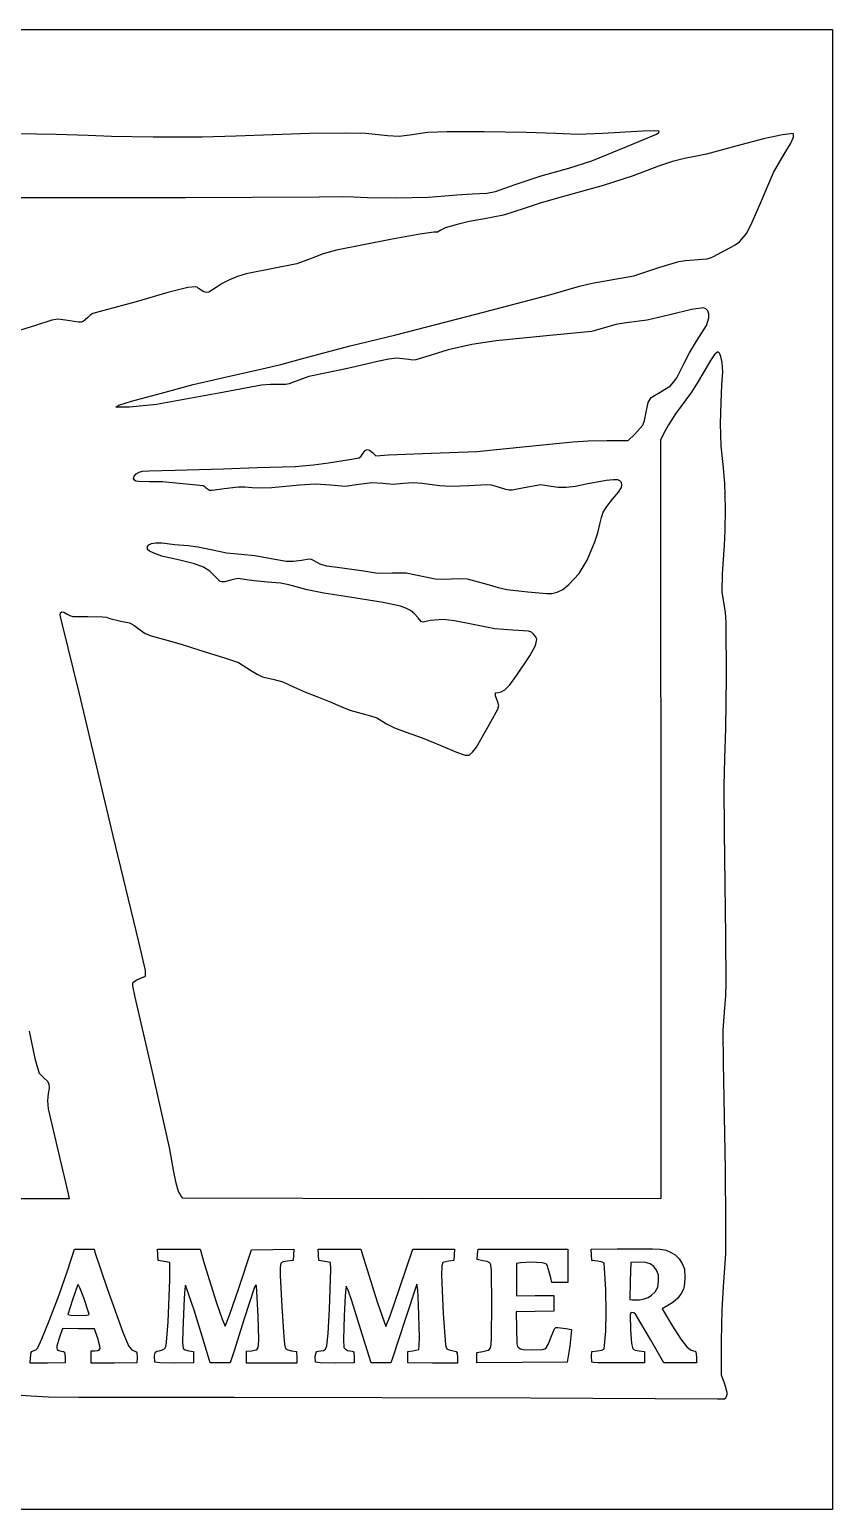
# Model space of a CAD drawing. Extents: x 218 to 585, y 525 to 891.
# Drawn here: x 386.3 to 584.6, y 525.2 to 890.8 of the extents above; entities that cross this region are included whole.
import ezdxf

# ---------------------------------------------------------------- set-up
doc = ezdxf.new("R2010")
doc.units = 0

msp = doc.modelspace()

# ---------------------------------------------------------------- linework, layer by layer
at = {"layer": 'Calque 1'}
for p, q in [((218.138, 890.805), (401.362, 890.805)), ((401.362, 890.805), (584.586, 890.805)), ((584.586, 890.805), (584.586, 707.978)), ((392.824469, 864.884892), (377.4175, 865.18698)), ((400.7008, 864.61075), (392.824469, 864.884892)), ((406.474261, 864.390027), (400.7008, 864.61075)), ((416.8254, 864.21636), (406.474261, 864.390027)), ((428.998296, 864.191342), (416.8254, 864.21636)), ((437.1983, 864.48434), (428.998296, 864.191342)), ((455.4696, 865.13859), (437.1983, 864.48434)), ((464.41383, 865.249944), (455.4696, 865.13859)), ((469.3602, 865.15129), (464.41383, 865.249944)), ((474.67319, 864.59404), (469.3602, 865.15129)), ((477.552055, 864.404387), (474.67319, 864.59404)), ((480.22944, 864.7261), (477.552055, 864.404387)), ((484.57374, 865.39503), (480.22944, 864.7261)), ((489.402382, 865.530074), (484.57374, 865.39503)), ((498.59664, 865.55558), (489.402382, 865.530074)), ((508.916329, 865.414344), (498.59664, 865.55558)), ((516.26304, 865.14008), (508.916329, 865.414344)), ((521.77624, 864.909307), (516.26304, 865.14008)), ((527.77244, 865.10458), (521.77624, 864.909307)), ((537.73871, 865.68624), (527.77244, 865.10458)), ((533.79182, 861.89785), (541.16441, 864.99259)), ((540.594181, 865.80564), (537.73871, 865.68624)), ((541.80401, 865.69524), (540.594181, 865.80564)), ((541.16441, 864.99259), (541.744261, 865.392796)), ((541.744261, 865.392796), (541.80401, 865.69524)), ((567.58893, 863.85122), (560.70976, 861.98938)), ((572.28264, 864.76693), (567.58893, 863.85122)), ((574.89693, 865.13622), (572.28264, 864.76693)), ((574.263605, 862.615774), (574.97873, 864.20883)), ((575.017105, 864.865759), (574.89693, 865.13622)), ((574.97873, 864.20883), (575.017105, 864.865759)), ((525.1873, 858.40874), (533.79182, 861.89785)), ((553.49722, 860.02309), (548.07326, 858.92132)), ((560.70976, 861.98938), (553.49722, 860.02309)), ((570.0193, 855.48367), (572.71151, 860.04165)), ((572.71151, 860.04165), (574.263605, 862.615774)), ((512.67809, 854.66109), (519.49876, 856.56346)), ((519.49876, 856.56346), (525.1873, 858.40874)), ((541.59097, 857.02197), (535.37326, 854.65231)), ((545.079825, 858.241008), (541.59097, 857.02197)), ((548.07326, 858.92132), (545.079825, 858.241008)), ((501.3748, 850.81001), (506.1958, 852.54784)), ((506.1958, 852.54784), (512.67809, 854.66109)), ((527.96493, 852.31707), (517.57143, 849.41614)), ((535.37326, 854.65231), (527.96493, 852.31707)), ((566.81789, 847.95059), (570.0193, 855.48367)), ((355.82013, 849.28269), (424.764417, 849.35575)), ((424.764417, 849.35575), (457.83613, 849.50783)), ((457.83613, 849.50783), (463.594639, 849.59211)), ((463.594639, 849.59211), (466.3028, 849.46303)), ((466.3028, 849.46303), (469.718308, 849.295949)), ((469.718308, 849.295949), (476.7686, 849.25468)), ((476.7686, 849.25468), (484.744221, 849.378559)), ((484.744221, 849.378559), (488.8071, 849.70322)), ((488.8071, 849.70322), (491.825826, 850.013474)), ((491.825826, 850.013474), (495.55397, 850.1919)), ((495.55397, 850.1919), (499.256895, 850.366446)), ((499.256895, 850.366446), (501.3748, 850.81001)), ((517.57143, 849.41614), (512.621825, 847.988355)), ((503.35868, 844.92312), (498.1993, 843.98903)), ((508.44331, 846.63698), (503.35868, 844.92312)), ((512.621825, 847.988355), (508.44331, 846.63698)), ((564.737805, 843.2127), (566.81789, 847.95059)), ((487.8347, 841.23664), (487.047421, 840.776491)), ((488.92664, 841.85763), (487.8347, 841.23664)), ((491.88291, 842.66474), (488.92664, 841.85763)), ((494.815899, 843.386675), (491.88291, 842.66474)), ((498.1993, 843.98903), (494.815899, 843.386675)), ((563.42305, 840.54226), (564.737805, 843.2127)), ((475.44516, 838.97398), (462.11236, 836.31901)), ((482.631059, 840.252579), (475.44516, 838.97398)), ((486.16076, 840.72216), (482.631059, 840.252579)), ((487.047421, 840.776491), (486.16076, 840.72216)), ((559.45033, 836.98422), (560.586779, 837.584153)), ((560.586779, 837.584153), (561.64714, 838.39059)), ((561.64714, 838.39059), (563.42305, 840.54226)), ((456.02695, 834.35188), (452.2923, 832.9035)), ((458.823032, 835.425764), (456.02695, 834.35188)), ((462.11236, 836.31901), (458.823032, 835.425764)), ((546.666182, 833.507818), (548.336681, 833.768498)), ((548.336681, 833.768498), (550.46127, 833.91512)), ((550.46127, 833.91512), (553.579694, 834.190568)), ((553.579694, 834.190568), (554.479814, 834.40393)), ((554.479814, 834.40393), (555.21785, 834.71431)), ((555.21785, 834.71431), (557.32774, 835.9233)), ((557.32774, 835.9233), (559.45033, 836.98422)), ((439.72656, 830.44607), (437.65404, 829.798006)), ((446.47147, 831.80385), (439.72656, 830.44607)), ((452.2923, 832.9035), (446.47147, 831.80385)), ((535.50554, 829.98516), (541.72325, 831.99185)), ((541.72325, 831.99185), (546.666182, 833.507818)), ((425.36784, 827.0645), (420.41184, 825.86097)), ((427.211367, 827.280578), (425.36784, 827.0645)), ((427.633328, 827.15324), (427.211367, 827.280578)), ((428.01367, 826.84477), (427.633328, 827.15324)), ((429.33924, 826.00767), (428.01367, 826.84477)), ((432.3359, 827.07496), (430.52986, 825.89688)), ((433.860505, 828.058088), (432.3359, 827.07496)), ((435.64332, 828.99773), (433.860505, 828.058088)), ((437.65404, 829.798006), (435.64332, 828.99773)), ((514.9924, 825.33714), (522.14408, 827.44784)), ((522.14408, 827.44784), (525.209116, 828.159825)), ((525.209116, 828.159825), (529.42013, 828.91594)), ((529.42013, 828.91594), (535.50554, 829.98516)), ((412.57247, 823.49692), (404.63497, 821.35708)), ((420.41184, 825.86097), (412.57247, 823.49692)), ((429.988167, 825.861791), (429.33924, 826.00767)), ((430.52986, 825.89688), (429.988167, 825.861791)), ((496.4716, 820.4539), (514.9924, 825.33714)), ((393.204337, 819.215004), (391.79166, 818.98627)), ((395.09895, 818.96517), (393.204337, 819.215004)), ((400.58636, 819.60623), (399.519694, 818.674678)), ((401.233922, 820.242385), (400.58636, 819.60623)), ((401.907191, 820.65225), (401.233922, 820.242385)), ((404.63497, 821.35708), (401.907191, 820.65225)), ((476.7681, 815.40715), (496.4716, 820.4539)), ((544.39079, 820.3139), (538.81147, 819.00772)), ((549.78327, 821.6085), (544.39079, 820.3139)), ((552.73064, 822.01425), (549.78327, 821.6085)), ((553.300451, 821.830694), (552.73064, 822.01425)), ((553.78747, 821.34863), (553.300451, 821.830694)), ((553.45039, 817.68699), (554.0506, 819.60107)), ((554.085602, 820.588693), (553.78747, 821.34863)), ((554.0506, 819.60107), (554.085602, 820.588693)), ((387.7358, 817.66482), (382.9733, 816.20492)), ((391.79166, 818.98627), (387.7358, 817.66482)), ((398.3374, 818.53673), (395.09895, 818.96517)), ((399.020969, 818.54358), (398.3374, 818.53673)), ((399.519694, 818.674678), (399.020969, 818.54358)), ((525.05314, 816.23487), (513.97334, 815.13533)), ((528.85927, 817.29335), (525.05314, 816.23487)), ((531.096992, 817.93044), (528.85927, 817.29335)), ((533.62177, 818.3245), (531.096992, 817.93044)), ((538.81147, 819.00772), (533.62177, 818.3245)), ((550.99572, 813.80533), (553.45039, 817.68699)), ((453.9712, 809.6208), (465.4806, 812.63333)), ((465.4806, 812.63333), (476.7681, 815.40715)), ((495.55212, 813.00367), (489.67781, 811.68339)), ((501.53794, 813.93549), (495.55212, 813.00367)), ((513.97334, 815.13533), (501.53794, 813.93549)), ((549.272059, 810.954105), (550.99572, 813.80533)), ((448.350806, 808.080854), (453.9712, 809.6208)), ((472.23224, 808.80032), (465.52315, 807.22886)), ((475.025511, 809.350143), (472.23224, 808.80032)), ((476.96424, 809.57883), (475.025511, 809.350143)), ((479.91119, 809.29074), (476.96424, 809.57883)), ((480.873409, 809.150009), (479.91119, 809.29074)), ((481.666732, 809.177325), (480.873409, 809.150009)), ((484.12156, 809.95203), (481.666732, 809.177325)), ((489.67781, 811.68339), (484.12156, 809.95203)), ((546.17684, 804.75086), (547.97508, 808.38137)), ((547.97508, 808.38137), (549.272059, 810.954105)), ((554.466019, 809.079344), (553.10774, 806.69135)), ((555.49243, 810.51468), (554.466019, 809.079344)), ((556.212002, 811.074737), (555.49243, 810.51468)), ((556.437481, 811.063837), (556.212002, 811.074737)), ((556.66411, 810.88787), (556.437481, 811.063837)), ((557.022477, 810.042203), (556.66411, 810.88787)), ((557.34819, 808.54789), (557.022477, 810.042203)), ((557.514871, 806.245696), (557.34819, 808.54789)), ((426.62947, 803.09025), (434.56697, 804.94493)), ((434.56697, 804.94493), (443.6951, 806.95151)), ((443.6951, 806.95151), (448.350806, 808.080854)), ((455.21733, 805.05607), (451.42711, 803.7259)), ((459.70232, 806.01194), (455.21733, 805.05607)), ((465.52315, 807.22886), (459.70232, 806.01194)), ((545.371105, 803.664194), (546.17684, 804.75086)), ((553.10774, 806.69135), (551.461236, 803.826214)), ((557.30809, 802.99164), (557.514871, 806.245696)), ((411.41593, 798.99126), (418.82426, 800.99171)), ((432.97944, 800.99231), (417.63364, 798.18584)), ((418.82426, 800.99171), (426.62947, 803.09025)), ((443.578916, 802.915475), (432.97944, 800.99231)), ((445.754275, 803.145352), (443.578916, 802.915475)), ((447.31314, 803.10341), (445.754275, 803.145352)), ((449.538972, 803.069445), (447.31314, 803.10341)), ((450.364179, 803.286999), (449.538972, 803.069445)), ((451.42711, 803.7259), (450.364179, 803.286999)), ((539.82207, 799.8841), (542.0119, 801.25647)), ((542.0119, 801.25647), (544.56444, 802.81545)), ((544.56444, 802.81545), (545.371105, 803.664194)), ((549.74187, 801.2437), (545.8649, 795.82956)), ((551.461236, 803.826214), (549.74187, 801.2437)), ((557.068554, 798.700394), (557.30809, 802.99164)), ((407.57947, 797.49226), (408.30708, 798.03146)), ((410.95291, 797.49626), (407.57947, 797.49226)), ((408.30708, 798.03146), (411.41593, 798.99126)), ((417.63364, 798.18584), (410.95291, 797.49626)), ((538.51731, 795.84844), (539.0865, 798.62608)), ((539.0865, 798.62608), (539.82207, 799.8841)), ((556.97331, 793.43849), (557.068554, 798.700394)), ((537.73962, 793.0242), (538.174102, 794.188734)), ((538.174102, 794.188734), (538.51731, 795.84844)), ((545.8649, 795.82956), (544.136981, 793.179502)), ((534.12028, 789.23646), (535.68021, 790.72436)), ((535.68021, 790.72436), (537.73962, 793.0242)), ((542.93956, 791.06706), (542.11994, 789.33745)), ((544.136981, 793.179502), (542.93956, 791.06706)), ((557.09917, 787.86169), (556.97331, 793.43849)), ((468.139519, 785.428201), (468.65779, 786.15638)), ((468.65779, 786.15638), (469.181446, 786.815225)), ((469.181446, 786.815225), (469.66755, 787.08926)), ((469.66755, 787.08926), (470.240327, 786.848535)), ((470.240327, 786.848535), (470.97239, 786.26977)), ((470.97239, 786.26977), (471.81788, 785.45029)), ((474.95373, 785.73045), (485.49793, 786.16607)), ((485.49793, 786.16607), (496.74273, 786.58389)), ((496.74273, 786.58389), (508.91353, 787.74964)), ((508.91353, 787.74964), (520.42293, 788.97625)), ((520.42293, 788.97625), (524.210742, 789.195268)), ((524.210742, 789.195268), (528.85912, 789.26796)), ((528.85912, 789.26796), (534.12028, 789.23646)), ((542.11994, 789.33745), (542.12, 772.537)), ((557.56037, 783.35379), (557.09917, 787.86169)), ((434.16875, 782.3035), (442.50313, 782.58725)), ((442.50313, 782.58725), (451.89584, 782.8663)), ((451.89584, 782.8663), (456.434437, 783.231829)), ((456.434437, 783.231829), (460.09792, 783.76448)), ((460.09792, 783.76448), (465.24916, 784.57095)), ((465.24916, 784.57095), (467.66639, 784.98749)), ((467.66639, 784.98749), (468.139519, 785.428201)), ((471.81788, 785.45029), (474.95373, 785.73045)), ((558.029619, 778.69799), (557.56037, 783.35379)), ((411.903462, 779.914683), (412.07156, 780.4662)), ((412.18391, 779.45972), (411.903462, 779.914683)), ((412.07156, 780.4662), (412.576904, 780.998181)), ((412.527171, 779.248282), (412.18391, 779.45972)), ((413.140226, 779.12789), (412.527171, 779.248282)), ((412.576904, 780.998181), (413.35416, 781.45931)), ((415.82329, 779.0954), (413.140226, 779.12789)), ((413.35416, 781.45931), (414.171848, 781.667559)), ((414.171848, 781.667559), (415.685255, 781.805081)), ((415.685255, 781.805081), (422.26255, 781.94827)), ((419.072829, 779.02022), (415.82329, 779.0954)), ((422.37039, 778.75559), (419.072829, 779.02022)), ((422.26255, 781.94827), (434.16875, 782.3035)), ((481.0733, 778.852968), (478.65229, 778.64081)), ((483.20274, 778.67031), (481.0733, 778.852968)), ((528.73263, 779.41611), (523.73026, 778.44975)), ((530.483386, 779.583761), (528.73263, 779.41611)), ((531.56926, 779.56374), (530.483386, 779.583761)), ((532.081734, 779.305749), (531.56926, 779.56374)), ((532.45392, 778.90132), (532.081734, 779.305749)), ((532.594777, 778.341468), (532.45392, 778.90132)), ((427.51189, 778.2625), (422.37039, 778.75559)), ((429.122421, 778.058698), (427.51189, 778.2625)), ((429.580271, 777.826183), (429.122421, 778.058698)), ((429.99268, 777.44526), (429.580271, 777.826183)), ((430.668396, 776.904604), (429.99268, 777.44526)), ((431.35792, 776.90265), (430.668396, 776.904604)), ((434.3011, 777.31121), (431.35792, 776.90265)), ((437.87297, 777.70526), (434.3011, 777.31121)), ((439.40272, 777.74721), (437.87297, 777.70526)), ((441.22293, 777.61426), (439.40272, 777.74721)), ((443.48242, 777.488216), (441.22293, 777.61426)), ((446.11772, 777.57476), (443.48242, 777.488216)), ((452.9516, 778.21513), (446.11772, 777.57476)), ((456.871502, 778.505176), (452.9516, 778.21513)), ((460.58859, 778.21488), (456.871502, 778.505176)), ((464.215434, 777.926523), (460.58859, 778.21488)), ((467.60266, 778.36913), (464.215434, 777.926523)), ((470.827114, 778.803039), (467.60266, 778.36913)), ((473.53919, 778.62041), (470.827114, 778.803039)), ((476.117959, 778.427615), (473.53919, 778.62041)), ((478.65229, 778.64081), (476.117959, 778.427615)), ((487.49695, 778.04435), (483.20274, 778.67031)), ((490.328305, 777.871083), (487.49695, 778.04435)), ((494.77453, 778.08525), (490.328305, 777.871083)), ((499.237691, 778.310385), (494.77453, 778.08525)), ((500.316186, 778.217196), (499.237691, 778.310385)), ((501.24221, 777.97647), (500.316186, 778.217196)), ((503.93821, 777.16258), (501.24221, 777.97647)), ((504.702204, 776.989403), (503.93821, 777.16258)), ((505.490187, 776.981141), (504.702204, 776.989403)), ((508.43613, 777.57974), (505.490187, 776.981141)), ((512.57958, 778.35479), (508.43613, 777.57974)), ((515.09312, 777.93216), (512.57958, 778.35479)), ((516.834856, 777.63993), (515.09312, 777.93216)), ((518.83547, 777.64554), (516.834856, 777.63993)), ((521.14644, 777.93918), (518.83547, 777.64554)), ((523.73026, 778.44975), (521.14644, 777.93918)), ((530.3028, 774.81165), (531.709215, 776.535916)), ((531.709215, 776.535916), (532.45392, 777.67324)), ((532.45392, 777.67324), (532.594777, 778.341468)), ((558.17648, 772.50589), (558.029619, 778.69799)), ((527.509605, 770.264213), (527.94081, 771.59639)), ((527.94081, 771.59639), (528.83445, 772.983494)), ((528.83445, 772.983494), (530.3028, 774.81165)), ((542.12, 772.537), (542.2079, 678.9183)), ((558.114284, 767.006393), (558.17648, 772.50589)), ((526.670353, 766.483693), (527.15307, 768.56809)), ((527.15307, 768.56809), (527.509605, 770.264213)), ((523.97974, 759.74098), (525.9358, 764.21799)), ((525.9358, 764.21799), (526.670353, 766.483693)), ((557.89737, 763.40825), (558.114284, 767.006393)), ((415.41186, 762.37509), (415.41195, 763.12018)), ((415.876415, 761.958855), (415.41186, 762.37509)), ((415.41195, 763.12018), (415.744204, 763.479161)), ((415.744204, 763.479161), (416.34228, 763.81895)), ((416.79262, 761.48112), (415.876415, 761.958855)), ((416.34228, 763.81895), (417.375341, 764.019326)), ((418.96701, 760.66078), (416.79262, 761.48112)), ((417.375341, 764.019326), (418.90296, 763.9666)), ((418.90296, 763.9666), (422.13151, 763.55173)), ((423.7109, 759.58329), (418.96701, 760.66078)), ((422.13151, 763.55173), (425.45269, 763.29601)), ((425.45269, 763.29601), (427.822293, 763.035203)), ((427.822293, 763.035203), (431.14123, 762.31919)), ((431.14123, 762.31919), (434.909633, 761.523394)), ((434.909633, 761.523394), (438.53567, 761.1526)), ((438.53567, 761.1526), (441.92557, 760.817926)), ((441.92557, 760.817926), (445.01796, 760.27794)), ((557.42233, 756.2645), (557.89737, 763.40825)), ((426.971654, 758.793418), (423.7109, 759.58329)), ((429.18888, 757.98217), (426.971654, 758.793418)), ((430.758285, 757.003215), (429.18888, 757.98217)), ((432.1179, 755.69987), (430.758285, 757.003215)), ((445.01796, 760.27794), (449.64817, 759.44024)), ((449.64817, 759.44024), (451.451714, 759.41513)), ((451.451714, 759.41513), (453.43078, 759.69815)), ((453.43078, 759.69815), (455.311274, 759.996219)), ((455.311274, 759.996219), (455.823454, 759.915122)), ((455.823454, 759.915122), (456.3412, 759.67865)), ((456.3412, 759.67865), (458.11484, 758.75083)), ((458.11484, 758.75083), (459.611759, 758.324285)), ((459.611759, 758.324285), (462.21588, 757.99821)), ((462.21588, 757.99821), (468.83046, 757.04646)), ((468.83046, 757.04646), (472.291824, 756.509208)), ((522.00658, 756.39054), (523.97974, 759.74098)), ((433.347766, 754.465336), (432.1179, 755.69987)), ((433.815777, 754.325476), (433.347766, 754.465336)), ((434.43463, 754.36001), (433.815777, 754.325476)), ((436.5746, 754.89353), (434.43463, 754.36001)), ((437.756908, 755.174595), (436.5746, 754.89353)), ((439.35272, 754.91143), (437.756908, 755.174595)), ((441.716688, 754.56684), (439.35272, 754.91143)), ((445.01796, 754.29398), (441.716688, 754.56684)), ((448.266923, 754.013219), (445.01796, 754.29398)), ((450.30963, 753.63363), (448.266923, 754.013219)), ((454.80755, 752.41145), (450.30963, 753.63363)), ((472.291824, 756.509208), (475.84192, 756.54329)), ((475.84192, 756.54329), (479.277055, 756.585666)), ((479.277055, 756.585666), (482.09416, 756.03177)), ((482.09416, 756.03177), (486.47103, 755.1057)), ((486.47103, 755.1057), (488.320217, 754.997673)), ((488.320217, 754.997673), (490.40525, 755.0939)), ((490.40525, 755.0939), (492.501974, 755.19015)), ((492.501974, 755.19015), (494.34942, 755.0527)), ((494.34942, 755.0527), (499.24421, 753.75152)), ((499.24421, 753.75152), (502.001159, 752.9448)), ((517.992217, 752.470538), (519.50542, 753.66859)), ((519.50542, 753.66859), (522.00658, 756.39054)), ((557.38447, 751.839458), (557.42233, 756.2645)), ((458.913009, 751.584911), (454.80755, 752.41145)), ((464.32508, 750.69808), (458.913009, 751.584911)), ((473.58549, 749.24442), (464.32508, 750.69808)), ((502.001159, 752.9448), (504.15234, 752.45371)), ((504.15234, 752.45371), (509.31171, 751.87263)), ((509.31171, 751.87263), (513.99738, 751.43935)), ((513.99738, 751.43935), (515.270365, 751.473289)), ((515.270365, 751.473289), (516.58937, 751.76786)), ((516.58937, 751.76786), (517.992217, 752.470538)), ((557.82754, 748.75318), (557.38447, 751.839458)), ((393.82452, 746.11664), (393.928853, 746.651499)), ((394.36901, 743.69756), (393.82452, 746.11664)), ((393.928853, 746.651499), (394.18464, 746.95544)), ((394.18464, 746.95544), (394.73108, 746.847826)), ((394.73108, 746.847826), (395.53438, 746.39324)), ((395.53438, 746.39324), (396.169999, 745.991384)), ((396.169999, 745.991384), (396.920002, 745.790701)), ((477.92389, 748.30917), (473.58549, 749.24442)), ((479.22122, 747.833004), (477.92389, 748.30917)), ((480.34557, 747.26581), (479.22122, 747.833004)), ((481.30716, 746.465051), (480.34557, 747.26581)), ((482.21316, 745.42733), (481.30716, 746.465051)), ((558.142606, 746.880452), (557.82754, 748.75318)), ((558.310354, 744.226505), (558.142606, 746.880452)), ((398.48098, 727.02886), (394.36901, 743.69756)), ((396.920002, 745.790701), (400.61945, 745.76267)), ((400.61945, 745.76267), (404.235061, 745.729914)), ((404.235061, 745.729914), (405.23477, 745.583943)), ((405.23477, 745.583943), (406.09313, 745.31942)), ((406.09313, 745.31942), (408.78047, 744.62675)), ((408.78047, 744.62675), (410.96581, 744.18052)), ((410.96581, 744.18052), (412.013509, 743.613882)), ((412.013509, 743.613882), (413.30678, 742.62783)), ((413.30678, 742.62783), (414.780499, 741.543267)), ((482.964308, 744.561816), (482.21316, 745.42733)), ((483.49566, 744.34638), (482.964308, 744.561816)), ((485.23463, 744.76393), (483.49566, 744.34638)), ((488.4594, 745.04774), (485.23463, 744.76393)), ((491.258998, 744.734869), (488.4594, 745.04774)), ((495.86773, 743.80807), (491.258998, 744.734869)), ((501.16545, 742.75794), (495.86773, 743.80807)), ((505.66676, 742.39949), (501.16545, 742.75794)), ((509.516729, 742.147589), (505.66676, 742.39949)), ((558.38417, 730.76148), (558.310354, 744.226505)), ((414.780499, 741.543267), (416.27041, 741.03994)), ((416.27041, 741.03994), (420.48183, 739.83593)), ((420.48183, 739.83593), (423.69111, 738.93506)), ((423.69111, 738.93506), (428.33188, 737.48177)), ((510.228771, 741.900121), (509.516729, 742.147589)), ((509.81434, 736.02464), (511.25553, 738.64381)), ((510.75999, 741.45525), (510.228771, 741.900121)), ((511.325469, 740.745311), (510.75999, 741.45525)), ((511.25553, 738.64381), (511.56067, 740.11566)), ((511.56067, 740.11566), (511.325469, 740.745311)), ((428.33188, 737.48177), (434.62467, 735.48073)), ((434.62467, 735.48073), (437.85129, 734.38254)), ((506.59341, 731.26214), (509.81434, 736.02464)), ((437.85129, 734.38254), (440.86221, 732.53136)), ((440.86221, 732.53136), (442.513136, 731.511054)), ((442.513136, 731.511054), (443.77269, 730.88455)), ((443.77269, 730.88455), (446.66206, 730.21658)), ((446.66206, 730.21658), (448.787442, 729.630855)), ((448.787442, 729.630855), (451.42449, 728.42269)), ((451.42449, 728.42269), (454.412931, 727.056322)), ((503.62987, 727.62412), (504.862857, 728.938354)), ((504.862857, 728.938354), (506.59341, 731.26214)), ((558.288971, 718.22245), (558.38417, 730.76148)), ((406.91674, 691.57466), (398.48098, 727.02886)), ((454.412931, 727.056322), (457.59029, 725.83826)), ((457.59029, 725.83826), (460.549733, 724.730521)), ((460.549733, 724.730521), (463.01425, 723.62939)), ((501.338074, 726.905122), (501.97553, 727.02881)), ((501.38506, 726.16891), (501.338074, 726.905122)), ((501.94024, 724.58488), (501.38506, 726.16891)), ((502.175106, 723.82057), (501.94024, 724.58488)), ((501.97553, 727.02881), (502.781437, 727.203682)), ((502.781437, 727.203682), (503.62987, 727.62412)), ((463.01425, 723.62939), (465.331468, 722.640169)), ((465.331468, 722.640169), (468.09081, 721.882)), ((468.09081, 721.882), (470.479487, 721.27152)), ((470.479487, 721.27152), (472.05956, 720.71789)), ((472.05956, 720.71789), (474.47104, 719.25682)), ((500.22785, 719.79604), (501.91234, 722.90836)), ((501.91234, 722.90836), (502.175106, 723.82057)), ((474.47104, 719.25682), (476.409169, 718.274292)), ((476.409169, 718.274292), (479.31503, 717.22869)), ((479.31503, 717.22869), (483.233876, 715.800891)), ((497.72608, 715.38714), (500.22785, 719.79604)), ((558.03379, 710.62388), (558.288971, 718.22245)), ((483.233876, 715.800891), (487.82968, 713.88497)), ((487.82968, 713.88497), (491.702972, 712.246895)), ((495.68635, 712.24547), (496.625639, 713.536577)), ((496.625639, 713.536577), (497.72608, 715.38714)), ((491.702972, 712.246895), (493.8847, 711.4871)), ((493.8847, 711.4871), (494.835531, 711.529689)), ((494.835531, 711.529689), (495.68635, 712.24547)), ((557.810282, 703.93218), (558.03379, 710.62388)), ((584.586, 707.978), (584.586, 525.151)), ((557.89255, 692.63218), (557.810282, 703.93218)), ((413.2276, 665.38086), (406.91674, 691.57466)), ((558.28088, 666.70298), (557.89255, 692.63218)), ((542.2079, 678.9183), (542.1767, 601.9816)), ((558.355657, 655.241814), (558.28088, 666.70298)), ((414.85795, 658.28561), (413.2276, 665.38086)), ((414.925464, 657.073553), (414.85795, 658.28561)), ((411.747731, 655.052279), (411.86515, 655.40244)), ((411.7628, 654.53294), (411.747731, 655.052279)), ((412.34759, 651.75482), (411.7628, 654.53294)), ((411.86515, 655.40244), (412.791, 656.01979)), ((412.791, 656.01979), (414.4719, 656.72974)), ((414.4719, 656.72974), (414.777601, 656.84867)), ((414.777601, 656.84867), (414.925464, 657.073553)), ((558.238046, 652.04237), (558.355657, 655.241814)), ((416.53884, 633.63082), (412.34759, 651.75482)), ((557.99407, 649.11818), (558.238046, 652.04237)), ((557.638446, 643.604139), (557.99407, 649.11818)), ((557.68552, 635.49218), (557.638446, 643.604139)), ((386.13192, 643.32842), (387.58139, 636.55732)), ((387.58139, 636.55732), (388.181459, 634.245505)), ((388.181459, 634.245505), (388.65843, 632.93692)), ((388.65843, 632.93692), (389.95349, 631.65191)), ((420.78401, 614.58082), (416.53884, 633.63082)), ((558.14047, 609.15618), (557.68552, 635.49218)), ((389.95349, 631.65191), (390.644962, 630.957686)), ((390.644962, 630.957686), (391.03552, 630.25873)), ((391.062162, 629.270546), (390.87876, 627.88094)), ((391.03552, 630.25873), (391.062162, 629.270546)), ((390.87876, 627.88094), (390.678529, 626.13331)), ((390.678529, 626.13331), (390.88776, 624.16326)), ((390.88776, 624.16326), (393.42558, 613.25756)), ((421.86824, 608.52855), (420.78401, 614.58082)), ((393.42558, 613.25756), (395.80981, 603.13726)), ((422.440687, 605.733069), (421.86824, 608.52855)), ((558.297532, 595.851759), (558.14047, 609.15618)), ((423.08584, 603.71734), (422.440687, 605.733069)), ((423.684212, 602.589129), (423.08584, 603.71734)), ((394.97583, 601.87048), (327.56513, 601.87064)), ((395.99806, 601.88048), (394.97583, 601.87048)), ((395.80981, 603.13726), (395.99806, 601.88048)), ((424.1542, 602.03502), (423.684212, 602.589129)), ((483.2952, 601.87613), (424.1542, 602.03502)), ((542.1767, 601.9816), (483.2952, 601.87613)), ((558.26807, 588.38638), (558.297532, 595.851759)), ((395.58418, 584.08475), (397.39294, 589.44034)), ((397.39294, 589.44034), (399.80726, 589.44334)), ((399.80726, 589.44334), (402.22158, 589.44634)), ((402.22158, 589.44634), (402.37334, 588.68757)), ((417.87044, 589.44481), (423.116, 589.445)), ((417.95044, 588.06882), (417.87044, 589.44481)), ((423.116, 589.445), (428.361, 589.445)), ((428.361, 589.445), (429.39011, 585.93927)), ((437.9406, 579.85385), (441.09335, 589.31271)), ((441.09335, 589.31271), (446.31104, 589.38451)), ((446.31104, 589.38451), (451.52874, 589.45631)), ((451.52874, 589.45631), (451.44854, 588.06161)), ((457.55797, 589.44476), (462.823, 589.445)), ((457.63797, 588.06877), (457.55797, 589.44476)), ((462.823, 589.445), (468.088, 589.445)), ((468.088, 589.445), (469.21366, 585.67469)), ((477.68239, 579.7744), (480.92493, 589.445)), ((480.92493, 589.445), (486.071, 589.445)), ((486.071, 589.445), (491.216, 589.445)), ((491.216, 589.445), (491.136, 588.05594)), ((496.88648, 588.22983), (497.06868, 589.44471)), ((497.06868, 589.44471), (508.152, 589.445)), ((508.152, 589.445), (519.234, 589.445)), ((519.234, 589.445), (519.234, 585.344)), ((525.02512, 589.44475), (531.45508, 589.51085)), ((525.10512, 588.05569), (525.02512, 589.44475)), ((531.45508, 589.51085), (540.13402, 589.54925)), ((540.13402, 589.54925), (542.049402, 589.438527)), ((542.049402, 589.438527), (543.49635, 589.21133)), ((543.49635, 589.21133), (544.611981, 588.741089)), ((544.611981, 588.741089), (545.73083, 588.04602)), ((402.37334, 588.68757), (405.42532, 579.75788)), ((418.03044, 586.69285), (417.95044, 588.06882)), ((419.48565, 586.41517), (418.03044, 586.69285)), ((420.94086, 586.13752), (419.48565, 586.41517)), ((420.88106, 581.90419), (420.94086, 586.13752)), ((429.39011, 585.93927), (432.36985, 576.41427)), ((448.30695, 585.9967), (448.166931, 584.959804)), ((448.886959, 586.314629), (448.30695, 585.9967)), ((449.96421, 586.52587), (448.886959, 586.314629)), ((451.36834, 586.66692), (449.96421, 586.52587)), ((451.44854, 588.06161), (451.36834, 586.66692)), ((457.71797, 586.6928), (457.63797, 588.06877)), ((459.17318, 586.41512), (457.71797, 586.6928)), ((460.62839, 586.13747), (459.17318, 586.41512)), ((460.71539, 584.41768), (460.62839, 586.13747)), ((469.21366, 585.67469), (472.19153, 576.21583)), ((488.091668, 585.333714), (488.0133, 583.06426)), ((488.34402, 586.18137), (488.091668, 585.333714)), ((489.86538, 586.52773), (488.34402, 586.18137)), ((491.056, 586.66688), (489.86538, 586.52773)), ((491.136, 588.05594), (491.056, 586.66688)), ((496.84338, 586.8759), (496.88648, 588.22983)), ((498.25229, 586.60192), (496.84338, 586.8759)), ((499.28513, 586.387906), (498.25229, 586.60192)), ((499.98515, 586.06278), (499.28513, 586.387906)), ((500.237056, 585.574705), (499.98515, 586.06278)), ((500.375864, 584.177429), (500.237056, 585.574705)), ((506.53435, 585.93626), (506.53432, 581.936)), ((507.52654, 586.10027), (506.53435, 585.93626)), ((510.10622, 586.24757), (507.52654, 586.10027)), ((512.87575, 586.05204), (510.10622, 586.24757)), ((513.544923, 585.926142), (512.87575, 586.05204)), ((513.936811, 585.730621), (513.544923, 585.926142)), ((514.174584, 585.353445), (513.936811, 585.730621)), ((514.38141, 584.68258), (514.174584, 585.353445)), ((519.234, 585.344), (519.234, 581.243)), ((525.18512, 586.66663), (525.10512, 588.05569)), ((526.6095, 586.49279), (525.18512, 586.66663)), ((527.670881, 586.280369), (526.6095, 586.49279)), ((528.22248, 586.01379), (527.670881, 586.280369)), ((528.59464, 579.50539), (528.22248, 586.01379)), ((534.78554, 586.13739), (534.66516, 581.59399)), ((536.73298, 586.20869), (534.78554, 586.13739)), ((538.453734, 586.160679), (536.73298, 586.20869)), ((539.60247, 585.81182), (538.453734, 586.160679)), ((540.43308, 585.170705), (539.60247, 585.81182)), ((541.13457, 584.28536), (540.43308, 585.170705)), ((545.73083, 588.04602), (546.711401, 587.075309)), ((546.711401, 587.075309), (547.49455, 585.94229)), ((547.49455, 585.94229), (548.011101, 584.530081)), ((557.66382, 580.18429), (558.26807, 588.38638)), ((393.54886, 578.19997), (395.58418, 584.08475)), ((420.45389, 571.49839), (420.88106, 581.90419)), ((448.166931, 584.959804), (448.19432, 582.96275)), ((448.19432, 582.96275), (448.5987, 575.28983)), ((460.37593, 574.62809), (460.71539, 584.41768)), ((488.0133, 583.06426), (488.42012, 573.57744)), ((500.44428, 575.71148), (500.375864, 584.177429)), ((506.53432, 581.936), (506.5343, 577.93571)), ((514.99551, 582.36748), (514.38141, 584.68258)), ((515.286, 581.243), (514.99551, 582.36748)), ((534.66516, 581.59399), (534.5448, 577.05059)), ((541.60875, 583.11321), (541.13457, 584.28536)), ((541.431144, 580.061109), (541.65579, 581.58322)), ((541.65579, 581.58322), (541.60875, 583.11321)), ((548.011101, 584.530081), (548.15764, 582.63743)), ((548.15764, 582.63743), (548.068507, 580.880874)), ((391.05477, 571.71768), (393.54886, 578.19997)), ((398.21641, 580.71353), (396.86847, 576.92594)), ((398.377041, 580.584495), (398.21641, 580.71353)), ((398.701696, 579.930898), (398.377041, 580.584495)), ((399.6669, 577.4468), (398.701696, 579.930898)), ((405.42532, 579.75788), (409.27121, 568.97278)), ((424.602352, 579.644797), (424.41796, 577.22952)), ((424.79642, 580.52673), (424.602352, 579.644797)), ((426.88219, 574.36358), (424.79642, 580.52673)), ((435.645326, 573.173536), (437.9406, 579.85385)), ((441.85286, 580.02594), (439.21385, 571.95615)), ((442.147529, 580.549734), (441.85286, 580.02594)), ((442.33071, 580.44925), (442.147529, 580.549734)), ((442.74514, 572.94003), (442.33071, 580.44925)), ((464.233616, 578.005734), (463.94948, 572.86175)), ((464.47099, 580.27607), (464.233616, 578.005734)), ((464.967671, 579.319203), (464.47099, 580.27607)), ((465.87527, 576.70419), (464.967671, 579.319203)), ((475.334163, 573.006734), (477.68239, 579.7744)), ((481.9183, 580.80276), (479.02647, 572.1145)), ((482.136965, 579.417451), (481.9183, 580.80276)), ((482.36121, 575.77567), (482.136965, 579.417451)), ((506.5343, 577.93571), (511.16453, 577.98431)), ((511.16453, 577.98431), (515.79476, 578.03281)), ((517.26, 581.243), (515.286, 581.243)), ((515.79476, 578.03281), (515.794, 576.072)), ((519.234, 581.243), (517.26, 581.243)), ((528.672085, 573.925509), (528.59464, 579.50539)), ((539.0447, 577.4971), (539.925165, 578.100961)), ((539.925165, 578.100961), (540.76171, 578.93739)), ((540.76171, 578.93739), (541.431144, 580.061109)), ((547.255972, 578.46457), (546.38287, 577.32156)), ((547.82525, 579.54512), (547.255972, 578.46457)), ((548.068507, 580.880874), (547.82525, 579.54512)), ((557.32869, 574.40551), (557.66382, 580.18429)), ((396.86847, 576.92594), (395.67313, 573.28792)), ((400.9648, 573.4119), (399.6669, 577.4468)), ((424.41796, 577.22952), (424.09352, 569.47887)), ((428.87289, 567.95151), (426.88219, 574.36358)), ((432.36985, 576.41427), (433.816137, 572.16316)), ((448.5987, 575.28983), (449.03025, 567.8122)), ((459.996705, 568.638105), (460.37593, 574.62809)), ((468.85524, 567.15368), (465.87527, 576.70419)), ((472.19153, 576.21583), (474.24178, 570.31555)), ((482.58942, 567.70477), (482.36121, 575.77567)), ((500.368389, 567.79939), (500.44428, 575.71148)), ((515.794, 574.111), (511.13787, 574.0388)), ((515.794, 576.072), (515.794, 574.111)), ((534.5448, 577.05059), (535.15739, 576.92404)), ((535.15739, 576.92404), (536.9515, 576.92804)), ((536.9515, 576.92804), (538.053742, 577.149071)), ((538.053742, 577.149071), (539.0447, 577.49695)), ((539.0447, 577.49695), (539.0447, 577.4971)), ((543.90434, 575.5167), (542.51527, 574.73206)), ((542.51527, 574.73206), (545.07655, 570.42924)), ((545.206507, 576.299411), (543.90434, 575.5167)), ((546.38287, 577.32156), (545.206507, 576.299411)), ((557.21151, 566.82289), (557.32869, 574.40551)), ((389.311305, 567.32083), (391.05477, 571.71768)), ((395.67313, 573.28792), (396.446975, 573.112939)), ((396.446975, 573.112939), (398.31897, 573.04061)), ((398.31897, 573.04061), (400.427285, 573.116046)), ((400.427285, 573.116046), (400.845914, 573.229901)), ((400.845914, 573.229901), (400.9648, 573.4119)), ((400.9648, 573.4119), (400.9648, 573.4119)), ((420.07696, 566.491632), (420.45389, 571.49839)), ((433.816137, 572.16316), (434.55417, 570.395)), ((434.55417, 570.395), (435.645326, 573.173536)), ((439.21385, 571.95615), (436.76317, 564.30966)), ((442.904044, 567.135987), (442.74514, 572.94003)), ((463.94948, 572.86175), (463.76969, 567.172442)), ((474.24178, 570.31555), (475.334163, 573.006734)), ((479.02647, 572.1145), (475.94177, 562.52336)), ((488.42012, 573.57744), (489.02173, 565.85351)), ((511.13787, 574.0388), (506.48173, 573.9665)), ((506.48173, 573.9665), (506.51263, 569.73317)), ((528.59764, 569.22099), (528.672085, 573.925509)), ((534.75487, 573.7447), (534.623331, 573.238044)), ((534.623331, 573.238044), (534.71211, 569.53424)), ((535.04027, 573.83372), (534.75487, 573.7447)), ((535.519031, 573.697706), (535.04027, 573.83372)), ((535.94848, 573.37069), (535.519031, 573.697706)), ((539.62751, 567.15733), (535.94848, 573.37069)), ((545.07655, 570.42924), (547.17318, 567.21706)), ((388.30374, 565.10939), (389.311305, 567.32083)), ((393.5868, 567.44887), (393.021519, 565.49537)), ((394.40241, 569.88076), (393.5868, 567.44887)), ((398.36684, 569.80786), (394.40241, 569.88076)), ((402.33127, 569.73496), (398.36684, 569.80786)), ((403.09232, 567.36741), (402.33127, 569.73496)), ((403.61832, 565.454118), (403.09232, 567.36741)), ((409.27121, 568.97278), (410.68406, 565.56111)), ((424.09352, 569.47887), (424.059107, 566.382961)), ((429.92988, 564.44578), (428.87289, 567.95151)), ((442.847722, 565.795256), (442.904044, 567.135987)), ((449.03025, 567.8122), (449.24254, 565.953146)), ((459.68378, 565.56868), (459.996705, 568.638105)), ((463.76969, 567.172442), (463.92398, 565.12581)), ((470.635, 561.399), (468.85524, 567.15368)), ((482.527863, 565.650035), (482.58942, 567.70477)), ((500.265153, 565.921944), (500.368389, 567.79939)), ((506.51263, 569.73317), (506.621902, 566.065339)), ((514.443824, 566.052826), (515.13532, 567.82126)), ((515.13532, 567.82126), (515.921069, 569.808582)), ((515.921069, 569.808582), (516.251333, 570.075572)), ((516.251333, 570.075572), (516.7165, 570.11427)), ((516.7165, 570.11427), (518.77308, 569.89125)), ((518.77308, 569.89125), (520.14764, 569.56873)), ((520.14764, 569.56873), (519.68208, 565.49229)), ((528.20521, 564.79951), (528.59764, 569.22099)), ((534.71211, 569.53424), (534.939392, 566.13701)), ((542.91221, 561.407), (539.62751, 567.15733)), ((547.17318, 567.21706), (548.61731, 565.30151)), ((557.20121, 558.35622), (557.21151, 566.82289)), ((386.4675, 562.711), (386.639071, 563.937866)), ((386.639071, 563.937866), (386.842351, 564.179785)), ((386.842351, 564.179785), (387.18262, 564.30479)), ((387.18262, 564.30479), (387.774965, 564.602787)), ((387.774965, 564.602787), (388.30374, 565.10939)), ((393.021519, 565.49537), (392.966403, 564.967545)), ((392.966403, 564.967545), (393.05143, 564.67929)), ((393.05143, 564.67929), (393.496165, 564.416873)), ((393.496165, 564.416873), (394.17187, 564.26016)), ((394.17187, 564.26016), (394.65254, 564.188779)), ((394.65254, 564.188779), (394.902537, 564.006151)), ((394.902537, 564.006151), (395.01207, 562.77355)), ((401.49384, 562.78966), (401.49395, 564.31102)), ((401.49395, 564.31102), (402.388, 564.311)), ((402.388, 564.311), (403.10311, 564.412175)), ((403.10311, 564.412175), (403.56751, 564.65543)), ((403.56751, 564.65543), (403.660473, 564.94135)), ((403.660473, 564.94135), (403.61832, 565.454118)), ((410.68406, 565.56111), (411.54814, 564.55641)), ((411.54814, 564.55641), (412.42197, 564.2007)), ((412.42197, 564.2007), (412.658731, 564.071648)), ((412.658731, 564.071648), (412.792204, 563.824106)), ((412.792204, 563.824106), (412.81884, 562.71279)), ((417.1539, 563.01916), (417.221447, 563.670799)), ((417.221447, 563.670799), (417.365182, 564.033805)), ((417.365182, 564.033805), (417.676524, 564.218101)), ((417.676524, 564.218101), (418.24689, 564.33361)), ((418.24689, 564.33361), (419.082146, 564.570477)), ((419.082146, 564.570477), (419.6718, 564.91122)), ((419.6718, 564.91122), (419.891854, 565.390588)), ((419.891854, 565.390588), (420.07696, 566.491632)), ((424.059107, 566.382961), (424.18272, 564.89896)), ((424.18272, 564.89896), (424.693611, 564.602544)), ((424.693611, 564.602544), (425.59031, 564.36246)), ((425.59031, 564.36246), (426.76174, 564.16246)), ((426.76174, 564.16246), (426.762, 562.762)), ((430.881, 561.399), (429.92988, 564.44578)), ((436.53726, 563.59786), (436.15983, 562.34108)), ((436.76317, 564.30966), (436.53726, 563.59786)), ((439.85878, 564.28071), (441.11346, 564.36131)), ((439.85889, 562.77385), (439.85878, 564.28071)), ((441.11346, 564.36131), (442.197036, 564.555311)), ((442.197036, 564.555311), (442.482075, 564.77807)), ((442.482075, 564.77807), (442.69874, 565.13482)), ((442.69874, 565.13482), (442.847722, 565.795256)), ((449.24254, 565.953146), (449.5175, 564.92465)), ((449.5175, 564.92465), (450.084688, 564.570411)), ((450.084688, 564.570411), (450.99959, 564.33246)), ((450.99959, 564.33246), (452.16209, 564.17733)), ((452.16209, 564.17733), (452.23959, 562.72212)), ((456.8414, 562.99733), (457.02582, 563.944466)), ((457.02582, 563.944466), (457.238038, 564.130859)), ((457.238038, 564.130859), (457.58569, 564.21658)), ((457.58569, 564.21658), (458.83261, 564.44259)), ((458.83261, 564.44259), (459.341074, 564.784498)), ((459.341074, 564.784498), (459.68378, 565.56868)), ((463.92398, 565.12581), (464.302819, 564.70375)), ((464.302819, 564.70375), (464.80363, 564.45512)), ((464.80363, 564.45512), (465.92047, 564.24994)), ((465.92047, 564.24994), (466.19422, 564.157958)), ((466.19422, 564.157958), (466.354893, 563.931936)), ((466.354893, 563.931936), (466.44964, 562.76083)), ((479.679, 564.177), (480.92465, 564.32022)), ((479.679, 562.777), (479.679, 564.177)), ((480.92465, 564.32022), (482.37986, 564.67299)), ((482.37986, 564.67299), (482.527863, 565.650035)), ((489.02173, 565.85351), (489.155063, 565.216106)), ((489.155063, 565.216106), (489.34457, 564.843465)), ((489.34457, 564.843465), (489.684369, 564.631662)), ((489.684369, 564.631662), (490.26858, 564.47677)), ((490.26858, 564.47677), (491.65132, 564.15435)), ((491.65132, 564.15435), (491.895871, 563.721585)), ((491.895871, 563.721585), (491.98215, 562.66425)), ((496.7437, 562.6761), (496.744, 563.959)), ((496.744, 563.959), (498.25983, 564.20025)), ((498.25983, 564.20025), (499.542204, 564.524404)), ((499.542204, 564.524404), (499.878124, 564.764034)), ((499.878124, 564.764034), (500.10802, 565.10298)), ((500.10802, 565.10298), (500.265153, 565.921944)), ((506.621902, 566.065339), (506.791818, 565.397295)), ((506.791818, 565.397295), (507.09701, 565.03681)), ((507.09701, 565.03681), (507.493269, 564.804678)), ((507.493269, 564.804678), (508.100349, 564.663269)), ((508.100349, 564.663269), (510.53162, 564.57379)), ((510.53162, 564.57379), (512.962099, 564.661482)), ((512.962099, 564.661482), (513.531552, 564.804446)), ((513.531552, 564.804446), (513.88207, 565.04313)), ((513.88207, 565.04313), (514.443824, 566.052826)), ((519.68208, 565.49229), (519.10127, 561.53108)), ((525.1038, 563.0223), (525.1866, 564.17705)), ((525.1866, 564.17705), (526.59072, 564.3181)), ((526.59072, 564.3181), (527.644194, 564.517709)), ((527.644194, 564.517709), (528.20521, 564.79951)), ((534.939392, 566.13701), (535.26395, 564.85037)), ((535.26395, 564.85037), (535.892585, 564.536375)), ((535.892585, 564.536375), (536.88989, 564.3212)), ((536.88989, 564.3212), (538.14971, 564.17642)), ((538.14971, 564.17642), (538.15, 562.781)), ((548.61731, 565.30151), (549.523199, 564.563769)), ((549.523199, 564.563769), (550.28937, 564.30932)), ((550.28937, 564.30932), (550.677325, 564.277878)), ((550.677325, 564.277878), (550.884314, 564.104207)), ((550.884314, 564.104207), (550.98194, 562.85412)), ((386.3903, 561.268), (386.4678, 562.71236)), ((390.70115, 561.318), (386.3903, 561.268)), ((386.4678, 562.71236), (386.4675, 562.711)), ((395.012, 561.368), (390.70115, 561.318)), ((395.01207, 562.77355), (395.012, 561.368)), ((401.49373, 561.26831), (401.49384, 562.78966)), ((407.11624, 561.32081), (401.49373, 561.26831)), ((412.73874, 561.37331), (407.11624, 561.32081)), ((412.81884, 562.71279), (412.73874, 561.37331)), ((417.1863, 561.5671), (417.1539, 563.01916)), ((417.1866, 561.56724), (417.1863, 561.5671)), ((418.392802, 561.348943), (417.1866, 561.56724)), ((422.03193, 561.3139), (418.392802, 561.348943)), ((426.762, 561.361), (422.03193, 561.3139)), ((426.762, 562.762), (426.762, 561.361)), ((433.365, 561.399), (430.881, 561.399)), ((435.849, 561.39925), (433.365, 561.399)), ((436.15983, 562.34108), (435.849, 561.39925)), ((439.859, 561.267), (439.85889, 562.77385)), ((446.088, 561.267), (439.859, 561.267)), ((452.31709, 561.26692), (446.088, 561.267)), ((452.23959, 562.72212), (452.31709, 561.26692)), ((456.874, 561.5671), (456.8414, 562.99733)), ((456.8748, 561.56732), (456.874, 561.5671)), ((458.082549, 561.348052), (456.8748, 561.56732)), ((461.72014, 561.3094), (458.082549, 561.348052)), ((466.45, 561.352), (461.72014, 561.3094)), ((466.44964, 562.76083), (466.45, 561.352)), ((473.084, 561.399), (470.635, 561.399)), ((475.53419, 561.39888), (473.084, 561.399)), ((475.94177, 562.52336), (475.53419, 561.39888)), ((479.67892, 561.37628), (479.679, 562.777)), ((485.83059, 561.32158), (479.67892, 561.37628)), ((491.98223, 561.26688), (485.83059, 561.32158)), ((491.98215, 562.66425), (491.98223, 561.26688)), ((496.74387, 561.39308), (496.7437, 562.6761)), ((507.92257, 561.46208), (496.74387, 561.39308)), ((519.10127, 561.53108), (507.92257, 561.46208)), ((525.1362, 561.5671), (525.1038, 563.0223)), ((525.13493, 561.56702), (525.1362, 561.5671)), ((525.545975, 561.432671), (525.13493, 561.56702)), ((526.71629, 561.350077), (525.545975, 561.432671)), ((531.70004, 561.3268), (526.71629, 561.350077)), ((538.15, 561.387), (531.70004, 561.3268)), ((538.15, 562.781), (538.15, 561.387)), ((546.9471, 561.403), (542.91221, 561.407)), ((550.982, 561.399), (546.9471, 561.403)), ((550.98194, 562.85412), (550.982, 561.399)), ((557.97831, 556.05657), (557.20121, 558.35622)), ((558.555157, 554.056267), (557.97831, 556.05657)), ((380.45982, 553.64112), (386.67753, 553.18122)), ((386.67753, 553.18122), (390.82366, 552.955029)), ((390.82366, 552.955029), (398.45153, 552.89206)), ((398.45153, 552.89206), (436.81613, 552.90636)), ((436.81613, 552.90636), (509.97343, 552.69515)), ((509.97343, 552.69515), (556.21503, 552.44946)), ((556.21503, 552.44946), (557.906537, 552.507471)), ((557.906537, 552.507471), (558.231927, 552.704451)), ((558.231927, 552.704451), (558.44735, 553.08035)), ((558.447, 553.08), (558.57519, 553.51326)), ((558.44735, 553.08035), (558.447, 553.08)), ((558.57519, 553.51326), (558.555157, 554.056267)), ((401.362, 525.151), (218.138, 525.151)), ((584.586, 525.151), (401.362, 525.151))]:
    msp.add_line(p, q, dxfattribs=at)

doc.saveas('drawing.dxf')
